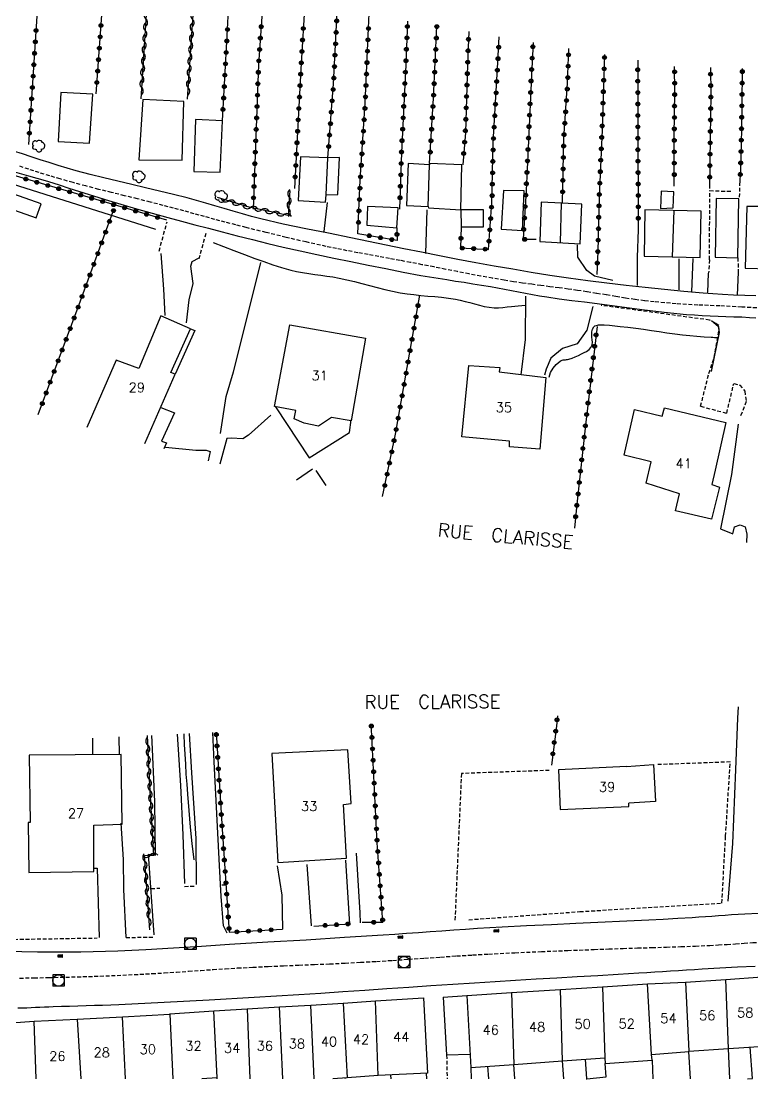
# Model space of a CAD drawing. Header units: millimetres. Extents: x 146998 to 148001, y 143000 to 144001.
# Drawn here: x 147778 to 147873.9, y 143000 to 143138.8 of the extents above; entities that cross this region are included whole.
import ezdxf
from ezdxf.enums import TextEntityAlignment as Align

# ---------------------------------------------------------------- set-up
doc = ezdxf.new("R2010")
doc.units = ezdxf.units.MM
doc.linetypes.add('DASHED', pattern=[0.75, 0.5, -0.25])
doc.layers.get('0').update_dxf_attribs({"linetype": 'CONTINUOUS'})
for name, color, linetype in [('W0001', 6, 'DASHED'), ('W0008', 7, 'CONTINUOUS'), ('W0014', 7, 'CONTINUOUS'), ('W0017', 7, 'CONTINUOUS'), ('W0101', 7, 'CONTINUOUS'), ('W0104', 1, 'CONTINUOUS'), ('W0112', 1, 'DASHED'), ('W0211', 2, 'CONTINUOUS'), ('W0300', 7, 'CONTINUOUS'), ('W0310', 3, 'CONTINUOUS'), ('W0323', 7, 'CONTINUOUS'), ('W0330', 7, 'CONTINUOUS'), ('W0333', 7, 'CONTINUOUS'), ('W0401', 7, 'CONTINUOUS'), ('W0420', 7, 'CONTINUOUS'), ('W0989', 7, 'CONTINUOUS'), ('W0991', 7, 'CONTINUOUS'), ('W1102', 7, 'CONTINUOUS')]:
    doc.layers.add(name, color=color, linetype=linetype)
doc.styles.get("Standard").update_dxf_attribs({"font": 'romans.shx', "width": 0.85})

# ---------------------------------------------------------------- blocks, each defined once
blk = doc.blocks.new('T420')
for p, q in [((0.75, 0.75), (-0.75, 0.75)), ((-0.75, 0.75), (-0.75, -0.75)), ((0.75, 0.75), (0.75, -0.75)), ((0.75, -0.75), (-0.75, -0.75))]:
    blk.add_line(p, q)
blk.add_ellipse((0, 0), major_axis=(-0.53, 0.53), ratio=1, start_param=3.926991, end_param=10.210176)
blk = doc.blocks.new('T300')
for p, q in [((-0.8, 0.51), (-0.86, 0.34)), ((-0.86, 0.34), (-0.86, 0.17)), ((-0.86, 0.17), (-0.74, 0.06)), ((-0.69, 0.63), (-0.8, 0.51)), ((-0.8, -0.06), (-0.74, 0.06)), ((-0.74, 0.06), (-0.69, 0.11)), ((-0.57, 0.69), (-0.69, 0.63)), ((-0.46, 0.69), (-0.57, 0.69)), ((-0.29, 0.63), (-0.46, 0.69)), ((-0.29, 0.63), (-0.17, 0.74)), ((-0.23, 0.57), (-0.29, 0.63)), ((-0.17, 0.74), (-0.06, 0.8)), ((-0.06, 0.8), (0.06, 0.8)), ((0.06, 0.8), (0.23, 0.74)), ((0.23, 0.74), (0.34, 0.63)), ((0.34, 0.63), (0.4, 0.51)), ((0.46, 0.46), (0.34, 0.46)), ((0.4, 0.51), (0.4, 0.46)), ((0.57, 0.4), (0.46, 0.46)), ((0.57, 0.4), (0.69, 0.29)), ((0.69, 0.29), (0.74, 0.17)), ((0.74, 0.06), (0.69, -0.17)), ((0.74, 0.17), (0.74, 0.06)), ((-0.8, -0.17), (-0.8, -0.06)), ((-0.8, -0.23), (-0.8, -0.17)), ((-0.74, -0.34), (-0.8, -0.23)), ((-0.69, -0.4), (-0.74, -0.34)), ((-0.51, -0.46), (-0.69, -0.4)), ((-0.4, -0.46), (-0.51, -0.46)), ((-0.4, -0.46), (-0.34, -0.46)), ((-0.34, -0.46), (-0.34, -0.4)), ((-0.34, -0.51), (-0.34, -0.46)), ((-0.29, -0.63), (-0.34, -0.51)), ((-0.17, -0.74), (-0.29, -0.63)), ((-0.06, -0.8), (-0.17, -0.74)), ((0.06, -0.8), (-0.06, -0.8)), ((0.17, -0.74), (0.06, -0.8)), ((0.23, -0.69), (0.17, -0.74)), ((0.29, -0.46), (0.23, -0.46)), ((0.29, -0.63), (0.23, -0.69)), ((0.46, -0.4), (0.29, -0.46)), ((0.34, -0.51), (0.29, -0.63)), ((0.34, -0.51), (0.34, -0.46)), ((0.57, -0.34), (0.46, -0.4)), ((0.63, -0.29), (0.57, -0.34)), ((0.69, -0.17), (0.63, -0.29))]:
    blk.add_line(p, q)
blk = doc.blocks.new('T401')
for p, q in [((-0.3, 0.3), (0, 0.3)), ((-0.3, -0.25), (-0.3, 0.3)), ((-0.3, 0.15), (0, 0.15)), ((-0.3, 0), (0, 0)), ((0, 0.3), (0, -0.25)), ((-0.3, -0.15), (0, -0.15)), ((-0.3, -0.25), (-0.3, -0.3)), ((-0.3, -0.3), (0, -0.3)), ((0, -0.3), (0, -0.25))]:
    blk.add_line(p, q)
blk = doc.blocks.new('t323o')
at = {"color": 0, "linetype": 'Continuous'}
for radius in [0.25, 0.15]:
    blk.add_circle((0, 0), radius, dxfattribs=at)
blk = doc.blocks.new('t310o')
at = {"color": 0, "linetype": 'Continuous'}
for centre, start, end in [((-0.5, 0.38), 216.8699, 323.1304), ((0.5, -0.37), 36.8699, 143.1303)]:
    blk.add_arc(centre, 0.625, start, end, dxfattribs=at)

msp = doc.modelspace()

# ---------------------------------------------------------------- linework, layer by layer
at = {"layer": 'W0001'}
for points in [[(147875.2, 143101.14), (147872.48, 143101.29), (147869.61, 143101.44), (147866.74, 143101.56), (147863.87, 143101.72), (147861.01, 143101.97), (147859.74, 143102.11), (147858.48, 143102.28), (147857.22, 143102.47), (147855.96, 143102.67), (147854.7, 143102.88), (147853.44, 143103.09), (147852.18, 143103.29), (147850.92, 143103.48), (147849.72, 143103.65), (147848.52, 143103.81), (147847.32, 143103.96), (147846.13, 143104.12), (147844.93, 143104.28), (147843.73, 143104.44), (147842.54, 143104.62), (147841.34, 143104.81), (147839.8, 143105.07), (147838.26, 143105.35), (147836.72, 143105.64), (147835.19, 143105.94), (147833.65, 143106.24), (147832.12, 143106.55), (147830.58, 143106.85), (147829.05, 143107.15), (147827.66, 143107.41), (147826.28, 143107.66), (147824.89, 143107.91), (147823.5, 143108.17), (147822.12, 143108.42), (147820.73, 143108.69), (147819.35, 143108.96), (147817.97, 143109.25), (147815.34, 143109.83), (147812.71, 143110.44), (147810.09, 143111.08), (147807.47, 143111.73), (147806.11, 143112.08), (147804.75, 143112.43), (147803.39, 143112.8), (147802.03, 143113.17), (147800.68, 143113.54), (147799.32, 143113.91), (147797.96, 143114.27), (147796.6, 143114.63), (147794.92, 143115.07), (147793.22, 143115.49), (147791.53, 143115.91), (147789.84, 143116.32), (147788.14, 143116.74), (147786.45, 143117.18), (147784.77, 143117.63), (147783.09, 143118.1), (147781.71, 143118.51), (147780.33, 143118.94), (147778.96, 143119.38), (147777.59, 143119.84)], [(147777.77, 143013.22), (147779.67, 143013.26), (147781.57, 143013.3), (147784.57, 143013.37), (147787.56, 143013.46), (147790.55, 143013.58), (147793.54, 143013.72), (147795.14, 143013.81), (147796.74, 143013.91), (147798.34, 143014.01), (147799.94, 143014.12), (147801.54, 143014.24), (147803.14, 143014.35), (147804.74, 143014.45), (147806.35, 143014.55), (147808.36, 143014.65), (147810.38, 143014.75), (147812.4, 143014.84), (147814.41, 143014.92), (147816.43, 143015.01), (147818.45, 143015.09), (147820.46, 143015.19), (147822.48, 143015.3), (147824.58, 143015.42), (147826.68, 143015.55), (147828.78, 143015.7), (147830.88, 143015.84), (147832.98, 143015.99), (147835.08, 143016.13), (147837.18, 143016.26), (147839.28, 143016.38), (147842.74, 143016.56), (147846.21, 143016.71), (147849.67, 143016.85), (147853.13, 143016.98), (147855.03, 143017.05), (147856.92, 143017.12), (147858.82, 143017.18), (147860.72, 143017.23), (147862.61, 143017.29), (147864.51, 143017.36), (147866.4, 143017.43), (147868.3, 143017.52), (147869.42, 143017.58), (147870.55, 143017.65), (147871.67, 143017.72), (147872.79, 143017.8), (147873.92, 143017.88), (147875.04, 143017.95)]]:
    msp.add_lwpolyline(points, dxfattribs=at)
at = {"layer": 'W0008'}
for points in [[(147874.34, 143102.77), (147872.88, 143102.81), (147871.41, 143102.87), (147869.95, 143102.95), (147867.41, 143103.13), (147864.88, 143103.35), (147862.35, 143103.6), (147859.82, 143103.86), (147857.31, 143104.14), (147854.79, 143104.44), (147852.28, 143104.75), (147849.77, 143105.09), (147847.32, 143105.45), (147844.88, 143105.84), (147842.44, 143106.25), (147840, 143106.67), (147837.62, 143107.1), (147835.24, 143107.55), (147832.86, 143108.01), (147830.48, 143108.48), (147828.17, 143108.94), (147825.85, 143109.41), (147823.54, 143109.89), (147821.23, 143110.37), (147818.27, 143110.97), (147815.31, 143111.57), (147812.35, 143112.19), (147809.41, 143112.88), (147808.2, 143113.19), (147806.99, 143113.52), (147805.78, 143113.87), (147804.58, 143114.23), (147803.38, 143114.59), (147802.18, 143114.94), (147800.97, 143115.28), (147799.76, 143115.61), (147797.95, 143116.08), (147796.12, 143116.52), (147794.3, 143116.96), (147792.47, 143117.38), (147790.65, 143117.81), (147788.82, 143118.25), (147787.01, 143118.71), (147785.2, 143119.19), (147784.01, 143119.53), (147782.83, 143119.89), (147781.65, 143120.25), (147780.47, 143120.63), (147779.3, 143121), (147778.13, 143121.38), (147776.95, 143121.76)], [(147776.78, 143119.11), (147778.95, 143118.5), (147781.12, 143117.88), (147782.11, 143117.58), (147783.1, 143117.27), (147784.08, 143116.96), (147785.07, 143116.64), (147786.05, 143116.32), (147787.04, 143116.01), (147788.02, 143115.7), (147789.01, 143115.4), (147791.06, 143114.79), (147793.1, 143114.2), (147795.15, 143113.62), (147797.21, 143113.05), (147798.98, 143112.57), (147800.76, 143112.1), (147802.54, 143111.63), (147804.32, 143111.17), (147806.32, 143110.66), (147808.32, 143110.14), (147810.33, 143109.63), (147812.34, 143109.15), (147814.55, 143108.65), (147816.76, 143108.18), (147818.98, 143107.72), (147821.19, 143107.27), (147823.49, 143106.8), (147825.78, 143106.33), (147828.08, 143105.88), (147830.38, 143105.45), (147831.52, 143105.25), (147832.66, 143105.07), (147833.8, 143104.89), (147834.94, 143104.71), (147836.09, 143104.54), (147837.23, 143104.36), (147838.37, 143104.18), (147839.51, 143103.98), (147840.44, 143103.82), (147841.36, 143103.65), (147842.28, 143103.47), (147843.2, 143103.29), (147844.12, 143103.11), (147845.05, 143102.93), (147845.97, 143102.77), (147846.9, 143102.62), (147848.55, 143102.37), (147850.21, 143102.16), (147851.87, 143101.96), (147853.54, 143101.75), (147856.46, 143101.37), (147859.38, 143100.98), (147862.3, 143100.62), (147865.23, 143100.33), (147866.27, 143100.25), (147867.3, 143100.19), (147868.33, 143100.14), (147869.37, 143100.1), (147870.41, 143100.07), (147871.44, 143100.03), (147872.48, 143099.99), (147873.51, 143099.93), (147874.35, 143099.89)]]:
    msp.add_lwpolyline(points, dxfattribs=at)
at = {"layer": 'W0014'}
for points in [[(147874.69, 143021.68), (147872.88, 143021.61), (147872.02, 143021.56), (147871.16, 143021.51), (147870.3, 143021.45), (147869.44, 143021.38), (147868.58, 143021.32), (147867.72, 143021.25), (147866.86, 143021.2), (147866, 143021.14), (147864.09, 143021.03), (147862.19, 143020.93), (147860.28, 143020.83), (147858.37, 143020.74), (147856.46, 143020.65), (147854.55, 143020.56), (147852.65, 143020.47), (147850.74, 143020.37), (147847.51, 143020.21), (147844.27, 143020.06), (147841.04, 143019.9), (147837.81, 143019.71), (147836.26, 143019.61), (147834.71, 143019.51), (147833.16, 143019.4), (147831.62, 143019.29), (147830.07, 143019.17), (147828.52, 143019.06), (147826.98, 143018.95), (147825.43, 143018.85), (147820.39, 143018.53), (147815.36, 143018.22), (147810.33, 143017.92), (147805.29, 143017.62), (147801.63, 143017.39), (147797.97, 143017.15), (147794.31, 143016.93), (147790.65, 143016.76), (147789.03, 143016.7), (147787.41, 143016.66), (147785.79, 143016.63), (147784.17, 143016.61), (147782.13, 143016.61), (147780.1, 143016.62), (147778.06, 143016.66), (147776.02, 143016.72)], [(147777.55, 143009.34), (147778.13, 143009.33), (147778.7, 143009.34), (147779.28, 143009.36), (147779.86, 143009.39), (147780.44, 143009.41), (147781.02, 143009.44), (147781.59, 143009.47), (147782.17, 143009.49), (147783.25, 143009.52), (147784.33, 143009.55), (147785.41, 143009.58), (147786.49, 143009.61), (147787.57, 143009.65), (147788.65, 143009.68), (147789.73, 143009.72), (147790.8, 143009.76), (147796.71, 143010.05), (147802.61, 143010.37), (147808.51, 143010.72), (147814.41, 143011.08), (147817.29, 143011.26), (147820.17, 143011.45), (147823.05, 143011.65), (147825.93, 143011.85), (147828.81, 143012.05), (147831.69, 143012.25), (147834.57, 143012.44), (147837.45, 143012.62), (147840.14, 143012.79), (147842.83, 143012.95), (147845.52, 143013.11), (147848.22, 143013.27), (147850.91, 143013.42), (147853.6, 143013.58), (147856.29, 143013.74), (147858.98, 143013.9), (147860.03, 143013.96), (147861.07, 143014.03), (147862.11, 143014.1), (147863.15, 143014.17), (147864.19, 143014.24), (147865.23, 143014.3), (147866.27, 143014.37), (147867.31, 143014.43), (147869.62, 143014.56), (147871.93, 143014.69), (147874.24, 143014.79)]]:
    msp.add_lwpolyline(points, dxfattribs=at)
at = {"layer": 'W0017'}
for points in [[(147818.1, 143115.02), (147817.65, 143111.22)], [(147831.19, 143114.07), (147831.01, 143108.33)], [(147858.9, 143111.44), (147858.76, 143107.85), (147858.78, 143104.13)], [(147855.57, 143104.76), (147853.17, 143105.33), (147852.15, 143106.08), (147850.99, 143107.82), (147850.96, 143109.47)], [(147796.3, 143108.32), (147796.64, 143103.62), (147796.82, 143100.2)], [(147799.65, 143099.21), (147800, 143102.24), (147800.53, 143104.4), (147800.36, 143105.63), (147800.21, 143106.67), (147800.42, 143107.27), (147801.32, 143107.75)], [(147864.24, 143107.62), (147864.22, 143103.54)], [(147866.06, 143107.66), (147865.88, 143103.28)], [(147868.07, 143105.76), (147867.99, 143103.19)], [(147872.02, 143105.86), (147871.89, 143102.84)], [(147843.55, 143092.38), (147844.12, 143097.03), (147844.16, 143102.72)], [(147852.95, 143101.35), (147852.15, 143098.28), (147850.89, 143096.46), (147848.97, 143095.85), (147847.45, 143094.59), (147846.82, 143093.12), (147846.63, 143092.34)], [(147868.5, 143099.54), (147869.37, 143098.79), (147869.5, 143097.95), (147868.46, 143092.83)], [(147810.71, 143087.09), (147807.78, 143084.48), (147807.05, 143084), (147805.51, 143084.07), (147804.93, 143084.06)], [(147872.03, 143085.94), (147871.14, 143079.32), (147869.71, 143072.18)], [(147804.93, 143084.06), (147804.04, 143080.69)], [(147796.89, 143082.89), (147800.89, 143082.52), (147802.25, 143082.51), (147802.77, 143082.32)], [(147802.75, 143082.34), (147802.48, 143081.12)], [(147814.09, 143078.61), (147816.17, 143080.04)], [(147869.71, 143072.18), (147871.3, 143071.55)], [(147871.3, 143071.55), (147871.52, 143072.44), (147872.26, 143072.69), (147872.95, 143072.45), (147873.13, 143071.48), (147873.09, 143070.41)], [(147872.02, 143048.82), (147871.94, 143047.32), (147871.68, 143040.59), (147871.28, 143030.88), (147870.67, 143023.3)], [(147795.4, 143018.88), (147794.66, 143029.49), (147795.61, 143029.36), (147795.52, 143036.37), (147795.16, 143044.24), (147795.12, 143045.08)], [(147798.45, 143045.24), (147798.87, 143038.5), (147799.17, 143032.03), (147799.38, 143025.62)], [(147800.02, 143045.32), (147800.31, 143040.18), (147800.86, 143031.56), (147800.92, 143025.52)], [(147805, 143019.11), (147804.51, 143020.06), (147804.21, 143023.92), (147803.98, 143028.02), (147803.3, 143041.6), (147803.11, 143045.47)], [(147791.73, 143018.55), (147791.44, 143024.87), (147791.4, 143028.79), (147791.08, 143033.57)], [(147821.07, 143020.35), (147820.98, 143021.67), (147820.57, 143028.71)], [(147821.93, 143029.63), (147822.4, 143021.77), (147822.45, 143020.48)], [(147787.43, 143027.65), (147787.94, 143027.67), (147788.21, 143018.57)], [(147811.55, 143027.97), (147812.14, 143024.09), (147812.26, 143019.64)], [(147816.05, 143020.06), (147815.47, 143028.12)]]:
    msp.add_lwpolyline(points, dxfattribs=at)
at = {"layer": 'W0101'}
for points in [[(147794.2, 143083.38), (147798.18, 143092.49), (147797.61, 143092.7), (147800.18, 143098.45), (147796.3, 143100.14), (147793.39, 143093.21), (147790.43, 143094.34)], [(147790.43, 143094.34), (147786.57, 143085.47)], [(147857.36, 143041.01), (147848.45, 143040.56), (147848.68, 143035.37)], [(147857.36, 143041.01), (147860.91, 143041.24), (147861.19, 143036.42), (147857.66, 143036.2)], [(147848.68, 143035.37), (147857.69, 143035.75), (147857.66, 143036.2)], [(147870.39, 143013.06), (147875.18, 143013.39)], [(147848.73, 143011.72), (147854.22, 143012.07)], [(147854.22, 143012.07), (147860.14, 143012.47)], [(147860.14, 143012.47), (147865.12, 143012.68)], [(147865.12, 143012.68), (147870.39, 143013.06)], [(147824.45, 143010.25), (147830.73, 143010.63)], [(147830.73, 143010.63), (147831.27, 143000.75), (147824.81, 143000.42)], [(147836.44, 143010.94), (147842.3, 143011.34)], [(147836.44, 143010.94), (147836.96, 143001.51), (147842.59, 143001.89)], [(147842.3, 143011.34), (147848.73, 143011.72)], [(147803.25, 143008.93), (147807.62, 143009.19)], [(147807.62, 143009.19), (147811.87, 143009.44)], [(147811.87, 143009.44), (147815.97, 143009.69)], [(147815.97, 143009.69), (147820.22, 143009.95)], [(147820.22, 143009.95), (147824.45, 143010.25)], [(147779.66, 143007.59), (147785.31, 143007.84)], [(147785.31, 143007.84), (147791.26, 143008.15)], [(147791.26, 143008.15), (147797.46, 143008.47), (147797.46, 143008.52)], [(147797.46, 143008.52), (147803.25, 143008.93)], [(147773.6, 143007.14), (147779.66, 143007.59)], [(147860.64, 143003.19), (147865.56, 143003.59)], [(147865.56, 143003.59), (147865.55, 143003.64), (147870.76, 143003.98)], [(147870.76, 143003.98), (147875.43, 143004.27)], [(147842.59, 143001.89), (147848.98, 143002.35)], [(147848.98, 143002.35), (147854.53, 143002.75)], [(147854.53, 143002.75), (147854.57, 143002.01), (147860.73, 143002.45), (147860.64, 143003.19)], [(147803.67, 143000.15), (147801.65, 143000)], [(147803.68, 143000), (147803.67, 143000.15)], [(147820.72, 143000.13), (147818.85, 143000)], [(147824.81, 143000.42), (147820.72, 143000.13)]]:
    msp.add_lwpolyline(points, dxfattribs=at)
for points in [[(147813.2, 143098.95), (147823.13, 143097.19), (147821.25, 143086.36), (147818.67, 143086.8), (147816.97, 143085.68), (147815.08, 143086.07), (147813.77, 143086.62), (147813.98, 143087.73), (147811.2, 143088.22)], [(147836.69, 143093.6), (147840.74, 143093.35), (147840.67, 143092.79), (147846.77, 143092.05), (147845.98, 143082.63), (147842.01, 143082.96), (147842.02, 143083.67), (147835.76, 143084.28)], [(147858.43, 143087.83), (147862.06, 143086.98), (147862.36, 143088.07), (147870.41, 143086.13), (147869, 143079.89), (147868.55, 143078), (147869.56, 143077.67), (147868.52, 143073.47), (147863.8, 143074.54), (147864.34, 143076.79), (147859.95, 143078.19), (147860.6, 143080.98), (147857.06, 143081.84)], [(147779.04, 143042.47), (147779.16, 143033.65), (147778.87, 143033.63), (147778.99, 143027.1), (147787.51, 143027.2), (147787.52, 143033.31), (147791.21, 143033.42), (147791.07, 143042.57)], [(147810.86, 143042.69), (147811.64, 143028.41), (147820.65, 143028.97), (147820.25, 143035.99), (147821.27, 143036.12), (147820.83, 143043.16)]]:
    msp.add_lwpolyline(points, close=True, dxfattribs=at)
at = {"layer": 'W0104'}
for points in [[(147783.18, 143129.45), (147782.81, 143123.03), (147786.95, 143122.82), (147787.35, 143129.24)], [(147793.94, 143128.52), (147793.42, 143120.61), (147799.07, 143120.55), (147799.3, 143128.26)], [(147800.82, 143125.89), (147800.62, 143119.09), (147804.06, 143118.98), (147804.36, 143125.73)], [(147814.62, 143120.99), (147814.31, 143115.26), (147817.87, 143115.07), (147817.96, 143116.02), (147819.49, 143116.07), (147819.71, 143120.9), (147818.19, 143120.88)], [(147828.71, 143120.13), (147828.5, 143114.61), (147831.36, 143114.5), (147831.38, 143114.3), (147835.62, 143114.04), (147835.77, 143119.94), (147831.55, 143120.13), (147831.51, 143119.97)], [(147776.35, 143114.26), (147779.94, 143112.98), (147780.6, 143114.82), (147777, 143116.09)], [(147841.23, 143116.58), (147840.94, 143111.5), (147843.74, 143111.34), (147843.93, 143116.55)], [(147861.84, 143114.21), (147863.5, 143114.31), (147863.58, 143116.41), (147861.9, 143116.49)], [(147873.14, 143114.51), (147872.95, 143106.38), (147879.32, 143106.22), (147879.47, 143114.5), (147879.35, 143114.52), (147879.23, 143117.2), (147876.63, 143117.04), (147876.7, 143114.48)], [(147823.33, 143112.06), (147827.24, 143111.67), (147827.43, 143114.32), (147823.38, 143114.51)], [(147846.18, 143115.05), (147846, 143109.91), (147851.3, 143109.61), (147851.52, 143114.8)], [(147869.12, 143115.53), (147869.01, 143107.83), (147871.98, 143107.75), (147872.09, 143115.5)], [(147835.62, 143114.04), (147835.7, 143111.82), (147838.62, 143111.82), (147838.62, 143114.03)], [(147859.7, 143107.96), (147867.04, 143107.81), (147867.17, 143113.86), (147859.78, 143114.04)]]:
    msp.add_lwpolyline(points, close=True, dxfattribs=at)
for points in [[(147817.96, 143116.02), (147818.19, 143120.88)], [(147831.36, 143114.5), (147831.51, 143119.97)], [(147848.81, 143114.93), (147848.65, 143109.76)], [(147863.58, 143113.95), (147863.34, 143107.89)], [(147800.18, 143098.45), (147800.77, 143098.2), (147798.18, 143092.49)], [(147796.28, 143088.13), (147798.09, 143087.41), (147796.38, 143083.68), (147797.02, 143083.46), (147796.69, 143082.7)], [(147787.31, 143044.7), (147787.33, 143042.54)], [(147790.89, 143042.57), (147790.83, 143044.87)], [(147833.31, 143010.7), (147836.44, 143010.94)], [(147833.31, 143010.7), (147833.77, 143003.13), (147836.87, 143003.24)], [(147865.77, 143000), (147865.56, 143003.59)], [(147870.91, 143000), (147870.76, 143003.98)], [(147873.22, 143000), (147873.88, 143000.05), (147873.57, 143004.16)], [(147849.14, 143000), (147848.98, 143002.35)], [(147852.18, 143000.01), (147852, 143002.57)], [(147860.73, 143002.45), (147860.83, 143000)], [(147831.19, 143000), (147831.14, 143000.74)], [(147836.96, 143001.51), (147836.98, 143000)], [(147839.31, 143000), (147839.18, 143001.66)], [(147842.73, 143000), (147842.59, 143001.89)], [(147852.09, 143000), (147852.18, 143000.01), (147854.71, 143000.28), (147854.57, 143002.01)], [(147820.49, 143000), (147820.48, 143000.11)], [(147826.5, 143000), (147826.47, 143000.5)]]:
    msp.add_lwpolyline(points, dxfattribs=at)
at = {"layer": 'W0112'}
for points in [[(147868.26, 143107.51), (147868.29, 143116.57), (147871.15, 143116.48)], [(147872.21, 143116.96), (147872.15, 143115.64)], [(147796.05, 143108.63), (147797.12, 143112.48)], [(147802.18, 143110.94), (147801.28, 143107.6)], [(147871.98, 143107.75), (147872.02, 143105.86)], [(147868.26, 143107.51), (147868.14, 143105.79)], [(147868.27, 143099.58), (147854.06, 143101.51)], [(147867.09, 143088.27), (147868.17, 143092.59), (147868.87, 143094.69), (147869.52, 143098.26), (147869.48, 143098.86), (147869.06, 143099.16), (147868.27, 143099.58)], [(147867.09, 143088.27), (147870.52, 143087.36), (147871.44, 143091.28), (147872.23, 143091.05), (147872.89, 143090.27), (147873.06, 143088.9), (147872.27, 143086.86)], [(147869.87, 143023.07), (147870.37, 143031.85), (147870.97, 143041.59), (147861.27, 143041.23)], [(147847.23, 143040.48), (147835.71, 143040.07), (147834.87, 143020.84)], [(147795.02, 143024.97), (147796.14, 143025.03)], [(147799.4, 143025.24), (147800.89, 143025.32)], [(147804.27, 143025.45), (147804.98, 143025.48)], [(147836.69, 143020.88), (147851.24, 143021.95), (147869.87, 143023.07)], [(147774.05, 143018.26), (147787.92, 143018.49)], [(147791.73, 143018.55), (147795.32, 143018.61)], [(147833.77, 143003.13), (147833.84, 143000)]]:
    msp.add_lwpolyline(points, dxfattribs=at)
at = {"layer": 'W0211'}
for points in [[(147803.15, 143109.78), (147804.51, 143109.23), (147805.88, 143108.7), (147807.26, 143108.18), (147808.64, 143107.68), (147809.79, 143107.26), (147810.96, 143106.85), (147812.13, 143106.47), (147813.32, 143106.14), (147814.1, 143105.97), (147814.89, 143105.82), (147815.69, 143105.69), (147816.48, 143105.58), (147817.28, 143105.47), (147818.07, 143105.36), (147818.87, 143105.24), (147819.66, 143105.09), (147820.67, 143104.87), (147821.67, 143104.63), (147822.67, 143104.37), (147823.67, 143104.11), (147824.66, 143103.85), (147825.67, 143103.6), (147826.67, 143103.38), (147827.69, 143103.18), (147828.59, 143103.04), (147829.49, 143102.92), (147830.4, 143102.83), (147831.31, 143102.74), (147832.21, 143102.66), (147833.12, 143102.57), (147834.03, 143102.46), (147834.93, 143102.32), (147835.57, 143102.2), (147836.2, 143102.04), (147836.83, 143101.87), (147837.45, 143101.7), (147838.08, 143101.53), (147838.72, 143101.38), (147839.37, 143101.27), (147840.02, 143101.2), (147840.59, 143101.2), (147841.16, 143101.25), (147841.72, 143101.32), (147842.28, 143101.38), (147842.73, 143101.42), (147843.18, 143101.46), (147843.63, 143101.5), (147844.08, 143101.53)], [(147847.22, 143092.07), (147847.42, 143092.69), (147847.73, 143093.27), (147848.15, 143093.77), (147848.65, 143094.19), (147848.78, 143094.27), (147848.93, 143094.32), (147849.07, 143094.35), (147849.22, 143094.37), (147849.36, 143094.38), (147849.51, 143094.4), (147849.65, 143094.42), (147849.79, 143094.45), (147850.22, 143094.6), (147850.65, 143094.76), (147851.07, 143094.95), (147851.48, 143095.15), (147851.8, 143095.31), (147852.14, 143095.48), (147852.46, 143095.7), (147852.71, 143095.99), (147852.85, 143096.32), (147852.89, 143096.67), (147852.87, 143097.01), (147852.84, 143097.34), (147852.82, 143097.68), (147852.82, 143098.03), (147852.9, 143098.39), (147853.08, 143098.71), (147853.21, 143098.83), (147853.38, 143098.89), (147853.55, 143098.92), (147853.71, 143098.94), (147854.42, 143098.98), (147855.13, 143098.93), (147855.83, 143098.84), (147856.53, 143098.76), (147857.56, 143098.65), (147858.58, 143098.52), (147859.61, 143098.37), (147860.63, 143098.22), (147861.65, 143098.07), (147862.67, 143097.92), (147863.7, 143097.78), (147864.72, 143097.66), (147865.66, 143097.56), (147866.61, 143097.47), (147867.55, 143097.39), (147868.49, 143097.33), (147868.7, 143097.32), (147868.91, 143097.31), (147869.11, 143097.3), (147869.32, 143097.3)], [(147817.96, 143077.86), (147816.67, 143079.84)]]:
    msp.add_lwpolyline(points, dxfattribs=at)
at = {"layer": 'W0300'}
for points in [[(147771.61, 143119.07), (147795.61, 143111.53)], [(147799.3, 143045.28), (147799.3, 143045.21), (147799.37, 143043.9), (147799.44, 143042.59), (147799.51, 143041.28), (147799.59, 143039.98), (147799.68, 143038.67), (147799.77, 143037.36), (147799.95, 143035.21), (147800.15, 143033.05), (147800.36, 143030.9), (147800.6, 143028.75)]]:
    msp.add_lwpolyline(points, dxfattribs=at)
at = {"layer": 'W0310'}
for points in [[(147795.07, 143150.81), (147793.66, 143128.61)], [(147801.04, 143148.17), (147799.76, 143128.59)], [(147813.21, 143116.6), (147813, 143113.29), (147807.86, 143114.39), (147803.73, 143115.65)], [(147794.85, 143019.56), (147794.15, 143029.3), (147795.37, 143029.34), (147794.79, 143039.36), (147794.52, 143045.05)]]:
    msp.add_lwpolyline(points, dxfattribs=at)
at = {"layer": 'W0323'}
for points in [[(147804.36, 143125.73), (147804.98, 143136.91), (147805.65, 143149.56), (147805.7, 143153.82)], [(147787.79, 143129.27), (147788.72, 143142.1), (147789.04, 143149.39), (147789.39, 143152.4)], [(147781.08, 143149.33), (147780.04, 143139.46), (147778.95, 143122.62)], [(147810.27, 143150.08), (147809.12, 143133.14), (147808.39, 143114.12)], [(147815.2, 143141.93), (147814.66, 143132.52), (147813.83, 143116.87)], [(147818.19, 143120.88), (147818.94, 143130.59), (147819.46, 143140.86), (147819.47, 143140.86)], [(147822.15, 143110.9), (147822.45, 143117.95), (147823.1, 143128.07), (147823.53, 143137.89), (147823.6, 143139.83)], [(147828.66, 143138.81), (147828.41, 143133.06), (147827.86, 143121.58), (147827.61, 143114.14)], [(147831.55, 143120.13), (147832.05, 143128.71), (147832.51, 143138.16)], [(147835.7, 143111.82), (147835.61, 143109.05), (147839.26, 143108.86), (147839.72, 143114.98), (147839.9, 143122.9), (147840.45, 143132.6), (147840.68, 143136.77)], [(147836.68, 143137.45), (147836.53, 143133.19), (147836.23, 143124.21), (147835.89, 143119.95)], [(147845.12, 143136.01), (147844.93, 143132.61), (147844.45, 143122.18), (147844.2, 143116.61), (147843.81, 143110.18), (147845.51, 143110.19)], [(147848.96, 143114.92), (147849.14, 143123.4), (147849.65, 143130.67), (147849.8, 143135.22)], [(147854.49, 143134.42), (147854.2, 143125.51), (147853.79, 143115.74), (147853.61, 143108.59), (147853.47, 143105.57)], [(147858.84, 143133.68), (147858.85, 143129.18), (147858.86, 143121.6), (147858.91, 143116.3), (147858.9, 143111.44)], [(147863.64, 143117.17), (147863.63, 143123.72), (147863.7, 143129.57), (147863.68, 143132.88)], [(147868.38, 143132.73), (147868.43, 143129.24), (147868.36, 143123.62), (147868.25, 143116.85)], [(147872.56, 143132.59), (147872.56, 143131.99), (147872.45, 143124.62), (147872.33, 143119.4), (147872.2, 143117.2)], [(147797.09, 143112.69), (147771.34, 143120.21), (147755.95, 143124.21), (147753.9, 143123.95), (147750.23, 143122.35), (147740.55, 143106.76), (147733.08, 143094.67), (147723.82, 143079.72), (147740.26, 143070.8), (147743.94, 143068.85), (147752.46, 143084.62), (147761.5, 143102), (147767.08, 143112.31), (147771.23, 143119.98)], [(147780.21, 143087.21), (147785.57, 143101.62), (147790.18, 143114.24)], [(147827.24, 143111.67), (147827.27, 143110.02), (147822.15, 143110.9)], [(147825.37, 143076.41), (147827.05, 143084.61), (147830.26, 143102.86)], [(147853.5, 143098.75), (147852.02, 143086.17), (147850.87, 143075.41), (147850.53, 143072.29)], [(147822.71, 143020.55), (147825.4, 143020.55), (147824.66, 143030.97), (147823.93, 143045.86), (147823.89, 143046.48)], [(147848.3, 143047.66), (147848.17, 143046.3), (147847.51, 143041.16)], [(147803.54, 143045.49), (147804.34, 143032.75), (147805.27, 143019.24), (147812.26, 143019.64)], [(147816.34, 143020.04), (147821.07, 143020.35)]]:
    msp.add_lwpolyline(points, dxfattribs=at)
at = {"layer": 'W0330'}
msp.add_lwpolyline([(147804.12, 143084.68), (147804.88, 143089.54), (147805.83, 143092.78), (147807.07, 143097.84), (147809.4, 143107.12)], dxfattribs=at)
at = {"layer": 'W0333'}
msp.add_lwpolyline([(147811.32, 143088.2), (147815.74, 143081.49), (147821.03, 143084.81), (147821.27, 143086.47)], dxfattribs=at)
at = {"layer": 'W1102'}
for points in [[(147854.22, 143012.07), (147854.53, 143002.75)], [(147860.64, 143003.19), (147860.14, 143012.47)], [(147865.12, 143012.68), (147865.55, 143003.64)], [(147870.76, 143003.98), (147870.39, 143013.06)], [(147842.3, 143011.34), (147842.59, 143001.89)], [(147848.98, 143002.35), (147848.73, 143011.72)], [(147807.62, 143009.19), (147807.97, 143000)], [(147812.28, 143000), (147811.87, 143009.44)], [(147816.42, 143000), (147815.97, 143009.69)], [(147820.22, 143009.95), (147820.72, 143000.13)], [(147824.81, 143000.42), (147824.45, 143010.25)], [(147785.31, 143007.84), (147785.81, 143000)], [(147791.67, 143000), (147791.26, 143008.15)], [(147797.46, 143008.47), (147797.87, 143000)], [(147803.67, 143000.15), (147803.25, 143008.93)], [(147779.92, 143000), (147779.66, 143007.59)]]:
    msp.add_lwpolyline(points, dxfattribs=at)

# ---------------------------------------------------------------- block references
at = {"layer": 'W0300'}
for p in [(147780.31, 143122.41), (147793.44, 143118.39), (147804.25, 143115.8)]:
    msp.add_blockref('T300', p, dxfattribs=at)
at = {"layer": 'W0310'}
for p, rotation in [((147794.33, 143139.09), 266.3626010585782), ((147800.44, 143139.07), 266.2686663420945), ((147794.23, 143137.59), 266.3626010585782), ((147800.34, 143137.57), 266.2686663420945), ((147794.14, 143136.1), 266.3626010585782), ((147800.25, 143136.08), 266.2686663420945), ((147794.04, 143134.6), 266.3626010585782), ((147800.15, 143134.58), 266.2686663420945), ((147793.95, 143133.1), 266.3626010585782), ((147800.05, 143133.08), 266.2686663420945), ((147793.85, 143131.61), 266.3626010585782), ((147799.95, 143131.59), 266.2686663420945), ((147793.76, 143130.11), 266.3626010585782), ((147799.86, 143130.09), 266.2686663420945), ((147813.15, 143115.71), 266.3580322842051), ((147805.17, 143115.21), 163.1200206115803), ((147806.6, 143114.77), 163.1200206115803), ((147808.04, 143114.35), 167.8481716429168), ((147809.51, 143114.04), 167.8481716429168), ((147813.06, 143114.21), 266.3580322842051), ((147810.97, 143113.72), 167.8481716429168), ((147812.44, 143113.41), 167.8481716429168), ((147794.58, 143043.83), 92.71817134557426), ((147794.65, 143042.34), 92.71817134557426), ((147794.72, 143040.84), 92.71817134557426), ((147794.79, 143039.34), 93.29769838160237), ((147794.88, 143037.84), 93.29769838160237), ((147794.97, 143036.34), 93.29769838160237), ((147795.05, 143034.85), 93.29769838160237), ((147795.14, 143033.35), 93.29769838160237), ((147795.23, 143031.85), 93.29769838160237), ((147795.31, 143030.35), 93.29769838160237), ((147794.88, 143029.33), 2.01365827186633), ((147794.2, 143028.54), 94.12282508401357), ((147794.31, 143027.04), 94.12282508401357), ((147794.42, 143025.55), 94.12282508401357), ((147794.53, 143024.05), 94.12282508401357), ((147794.63, 143022.55), 94.12282508401357), ((147794.74, 143021.06), 94.12282508401357)]:
    msp.add_blockref('t310o', p, dxfattribs=dict(at, rotation=rotation))
at = {"layer": 'W0323'}
for p, rotation in [((147788.44, 143138.25), 85.8556339724328), ((147809.46, 143138.09), 266.1358585291662), ((147814.97, 143137.84), 266.7380576833028), ((147819.36, 143138.84), 87.08916217384873), ((147823.53, 143137.86), 87.50994062733056), ((147828.63, 143138.12), 267.5261175489376), ((147832.5, 143138.1), 87.21182408223649), ((147779.92, 143137.59), 266.3044619157985), ((147788.34, 143136.75), 85.8556339724328), ((147805.03, 143137.71), 86.98959070346648), ((147809.35, 143136.6), 266.1358585291662), ((147819.29, 143137.34), 87.08916217384873), ((147828.57, 143136.62), 267.5261175489376), ((147832.43, 143136.6), 87.21182408223649), ((147779.83, 143136.09), 266.3044619157985), ((147788.23, 143135.26), 85.8556339724328), ((147804.94, 143136.21), 86.80640824715354), ((147809.25, 143135.1), 266.1358585291662), ((147814.88, 143136.34), 266.7380576833028), ((147819.21, 143135.84), 87.08916217384873), ((147823.46, 143136.36), 87.50994062733056), ((147828.5, 143135.12), 267.5261175489376), ((147832.36, 143135.11), 87.21182408223649), ((147836.64, 143136.43), 268.0342498447005), ((147840.61, 143135.39), 86.72684591660104), ((147845.09, 143135.46), 266.8163075471396), ((147779.73, 143134.59), 266.3044619157985), ((147788.12, 143133.76), 85.8556339724328), ((147804.86, 143134.71), 86.80640824715354), ((147814.8, 143134.84), 266.7380576833028), ((147819.13, 143134.34), 87.08916217384873), ((147823.4, 143134.87), 87.50994062733056), ((147836.59, 143134.93), 268.0342498447005), ((147840.52, 143133.89), 86.72684591660104), ((147845, 143133.96), 266.8163075471396), ((147849.77, 143134.4), 88.12229249757198), ((147854.48, 143134.05), 268.1516586593972), ((147779.63, 143133.1), 266.3044619157985), ((147788.01, 143132.27), 85.8556339724328), ((147804.78, 143133.22), 86.80640824715354), ((147809.15, 143133.6), 266.1358585291662), ((147814.71, 143133.35), 266.7380576833028), ((147819.06, 143132.85), 87.08916217384873), ((147823.33, 143133.37), 87.50994062733056), ((147828.44, 143133.62), 267.5261175489376), ((147832.29, 143133.61), 87.21182408223649), ((147836.54, 143133.43), 268.0342498447005), ((147840.43, 143132.39), 86.78809084610582), ((147844.92, 143132.46), 267.3964404905189), ((147849.72, 143132.9), 88.12229249757198), ((147854.43, 143132.55), 268.1516586593972), ((147858.84, 143132.44), 270.1693347221981), ((147779.54, 143131.6), 266.3044619157985), ((147804.69, 143131.72), 86.80640824715354), ((147809.08, 143132.1), 267.8028372998385), ((147814.63, 143131.85), 266.9305150374199), ((147818.98, 143131.35), 87.08916217384873), ((147823.27, 143131.87), 87.50994062733056), ((147828.37, 143132.12), 267.2366921669347), ((147832.21, 143132.11), 87.21182408223649), ((147836.49, 143131.93), 268.0685537384408), ((147840.35, 143130.9), 86.78809084610582), ((147844.85, 143130.96), 267.3964404905189), ((147849.67, 143131.4), 88.12229249757198), ((147854.38, 143131.05), 268.1516586593972), ((147858.84, 143130.94), 270.1693347221981), ((147863.68, 143132.17), 90.25633974605746), ((147868.39, 143131.85), 270.8022772594845), ((147872.56, 143132.19), 269.7872792491495), ((147779.44, 143130.1), 266.3044619157985), ((147787.9, 143130.77), 85.8556339724328), ((147804.61, 143130.22), 86.80640824715354), ((147809.02, 143130.6), 267.8028372998385), ((147814.55, 143130.35), 266.9305150374199), ((147818.89, 143129.85), 85.57589018520878), ((147823.2, 143130.37), 87.50994062733056), ((147828.3, 143130.63), 267.2366921669347), ((147832.14, 143130.61), 87.21182408223649), ((147836.44, 143130.43), 268.0685537384408), ((147849.6, 143129.9), 85.99739776199797), ((147854.33, 143129.55), 268.1516586593972), ((147863.69, 143130.67), 90.25633974605746), ((147868.41, 143130.35), 270.8022772594845), ((147872.54, 143130.69), 269.1677684967332), ((147779.34, 143128.61), 266.3044619157985), ((147804.53, 143128.72), 86.80640824715354), ((147808.97, 143129.11), 267.8028372998385), ((147814.47, 143128.85), 266.9305150374199), ((147818.77, 143128.36), 85.57589018520878), ((147823.14, 143128.87), 87.50994062733056), ((147828.22, 143129.13), 267.2366921669347), ((147832.07, 143129.11), 87.21182408223649), ((147836.39, 143128.93), 268.0685537384408), ((147840.27, 143129.4), 86.78809084610582), ((147844.79, 143129.46), 267.3964404905189), ((147849.49, 143128.4), 85.99739776199797), ((147858.85, 143129.44), 270.1693347221981), ((147863.69, 143129.17), 89.35328187901699), ((147868.42, 143128.85), 269.3276408491142), ((147872.52, 143129.2), 269.1677684967332), ((147779.25, 143127.11), 266.3044619157985), ((147804.44, 143127.23), 86.80640824715354), ((147808.91, 143127.61), 267.8028372998385), ((147814.39, 143127.35), 266.9305150374199), ((147818.65, 143126.86), 85.57589018520878), ((147823.06, 143127.37), 86.32679304985992), ((147828.15, 143127.63), 267.2366921669347), ((147831.98, 143127.62), 86.66737607742921), ((147836.34, 143127.43), 268.0685537384408), ((147840.18, 143127.9), 86.78809084610582), ((147844.72, 143127.97), 267.3964404905189), ((147849.39, 143126.91), 85.99739776199797), ((147854.28, 143128.06), 268.1516586593972), ((147858.85, 143127.94), 270.0377890590019), ((147863.67, 143127.67), 89.35328187901699), ((147868.41, 143127.35), 269.3276408491142), ((147872.5, 143127.7), 269.1677684967332), ((147779.15, 143125.61), 266.3044619157985), ((147808.85, 143126.11), 267.8028372998385), ((147814.31, 143125.86), 266.9305150374199), ((147818.54, 143125.36), 85.57589018520878), ((147822.96, 143125.88), 86.32679304985992), ((147828.08, 143126.13), 267.2366921669347), ((147831.9, 143126.12), 86.66737607742921), ((147836.29, 143125.93), 268.0685537384408), ((147840.1, 143126.4), 86.78809084610582), ((147844.65, 143126.47), 267.3964404905189), ((147849.28, 143125.41), 85.99739776199797), ((147854.24, 143126.56), 268.1516586593972), ((147858.85, 143126.44), 270.0377890590019), ((147863.66, 143126.17), 89.35328187901699), ((147868.39, 143125.85), 269.3276408491142), ((147872.48, 143126.2), 269.1677684967332), ((147779.05, 143124.12), 266.3044619157985), ((147808.79, 143124.61), 267.8028372998385), ((147814.23, 143124.36), 266.9305150374199), ((147822.87, 143124.38), 86.32679304985992), ((147828.01, 143124.63), 267.2366921669347), ((147831.81, 143124.62), 86.66737607742921), ((147836.24, 143124.43), 268.0685537384408), ((147840.01, 143124.91), 86.78809084610582), ((147844.58, 143124.97), 267.3964404905189), ((147854.18, 143125.06), 267.5862600041698), ((147858.85, 143124.94), 270.0377890590019), ((147863.64, 143124.67), 89.35328187901699), ((147868.37, 143124.35), 269.3276408491142), ((147872.46, 143124.7), 269.1677684967332), ((147808.74, 143123.11), 267.8028372998385), ((147814.15, 143122.86), 266.9305150374199), ((147818.42, 143123.87), 85.57589018520878), ((147822.77, 143122.88), 86.32679304985992), ((147827.93, 143123.13), 267.2366921669347), ((147831.72, 143123.12), 86.66737607742921), ((147836.13, 143122.94), 265.4111146811484), ((147839.93, 143123.41), 86.78809084610582), ((147844.51, 143123.47), 267.3964404905189), ((147849.18, 143123.92), 85.99739776199797), ((147854.12, 143123.56), 267.5862600041698), ((147858.85, 143123.44), 270.0377890590019), ((147863.63, 143123.17), 90.06992616454967), ((147868.35, 143122.85), 269.0598372687169), ((147872.42, 143123.2), 268.6626835640129), ((147808.68, 143121.61), 267.8028372998385), ((147814.07, 143121.36), 266.9305150374199), ((147818.31, 143122.37), 85.57589018520878), ((147822.67, 143121.39), 86.32679304985992), ((147827.86, 143121.64), 267.2366921669347), ((147831.63, 143121.63), 86.66737607742921), ((147836.01, 143121.44), 265.4111146811484), ((147839.88, 143121.91), 88.66341324341087), ((147844.45, 143121.97), 267.3895070048777), ((147849.12, 143122.42), 88.75111472340122), ((147854.06, 143122.06), 267.5862600041698), ((147858.85, 143121.94), 270.0377890590019), ((147863.63, 143121.67), 90.06992616454967), ((147868.33, 143121.35), 269.0598372687169), ((147872.39, 143121.7), 268.6626835640129), ((147808.62, 143120.11), 267.8028372998385), ((147813.99, 143119.86), 266.9305150374199), ((147822.58, 143119.89), 86.32679304985992), ((147827.81, 143120.14), 268.0762378355841), ((147839.84, 143120.41), 88.66341324341087), ((147844.38, 143120.47), 267.3895070048777), ((147849.09, 143120.92), 88.75111472340122), ((147853.99, 143120.56), 267.5862600041698), ((147858.87, 143120.44), 270.6374338147692), ((147863.63, 143120.17), 90.06992616454967), ((147868.3, 143119.85), 269.0598372687169), ((147872.35, 143120.2), 268.6626835640129), ((147808.56, 143118.61), 267.8028372998385), ((147822.48, 143118.39), 86.32679304985992), ((147827.76, 143118.64), 268.0762378355841), ((147839.81, 143118.91), 88.66341324341087), ((147844.31, 143118.97), 267.3895070048777), ((147849.06, 143119.42), 88.75111472340122), ((147853.93, 143119.06), 267.5862600041698), ((147858.88, 143118.94), 270.6374338147692), ((147863.64, 143118.67), 90.06992616454967), ((147872.29, 143118.7), 266.5325588427215), ((147778.58, 143118.09), 163.7239017060835), ((147780.02, 143117.67), 163.7239017060835), ((147781.46, 143117.25), 163.7239017060835), ((147808.51, 143117.11), 267.8028372998385), ((147813.91, 143118.37), 266.9305150374199), ((147827.71, 143117.14), 268.0762378355841), ((147839.77, 143117.41), 88.66341324341087), ((147844.24, 143117.48), 267.3895070048777), ((147849.02, 143117.92), 88.75111472340122), ((147853.87, 143117.56), 267.5862600041698), ((147858.9, 143117.44), 270.6374338147692), ((147868.28, 143118.35), 269.0598372687169), ((147782.9, 143116.83), 163.7239017060835), ((147784.34, 143116.41), 163.7239017060835), ((147785.78, 143115.99), 163.7239017060835), ((147787.22, 143115.57), 163.7239017060835), ((147808.45, 143115.62), 267.8028372998385), ((147822.41, 143116.89), 87.53727061227235), ((147827.66, 143115.64), 268.0762378355841), ((147839.74, 143115.91), 88.66341324341087), ((147844.16, 143115.98), 266.5274642244726), ((147848.99, 143116.42), 88.75111472340122), ((147853.8, 143116.07), 267.5862600041698), ((147858.91, 143115.94), 269.8642142750239), ((147788.66, 143115.15), 163.7239017060835), ((147790.1, 143114.73), 163.7239017060835), ((147791.54, 143114.31), 163.7239017060835), ((147822.34, 143115.4), 87.53727061227235), ((147839.67, 143114.41), 85.68291862898208), ((147844.07, 143114.48), 266.5274642244726), ((147853.76, 143114.57), 268.5973473802088), ((147858.91, 143114.44), 269.8642142750239), ((147790.08, 143113.95), 69.91629921789412), ((147792.98, 143113.89), 163.7239017060835), ((147794.42, 143113.47), 163.7239017060835), ((147795.86, 143113.05), 163.7239017060835), ((147822.28, 143113.9), 87.53727061227235), ((147839.56, 143112.92), 85.68291862898208), ((147843.98, 143112.98), 266.5274642244726), ((147853.72, 143113.07), 268.5973473802088), ((147858.91, 143112.94), 269.8642142750239), ((147789.56, 143112.54), 69.91629921789412), ((147822.21, 143112.4), 87.53727061227235), ((147843.89, 143111.49), 266.5274642244726), ((147853.69, 143111.57), 268.5973473802088), ((147789.05, 143111.13), 69.91629921789412), ((147823.63, 143110.65), 170.2839096663558), ((147825.11, 143110.39), 170.2839096663558), ((147826.59, 143110.14), 170.2839096663558), ((147827.26, 143110.83), 271.0769920972514), ((147835.65, 143110.32), 268.0371682745093), ((147839.45, 143111.42), 85.68291862898208), ((147844.01, 143110.18), 0.3382238136903177), ((147853.65, 143110.07), 268.5973473802088), ((147788.53, 143109.72), 69.91629921789412), ((147835.83, 143109.03), 357.0342025921708), ((147837.33, 143108.96), 357.0342025921708), ((147838.83, 143108.88), 357.0342025921708), ((147839.34, 143109.93), 85.68291862898208), ((147788.02, 143108.31), 69.91629921789412), ((147853.61, 143108.57), 267.3277569144148), ((147787.5, 143106.91), 69.91629921789412), ((147853.54, 143107.07), 267.3277569144148), ((147786.99, 143105.5), 69.91629921789412), ((147786.47, 143104.09), 69.91629921789412), ((147785.96, 143102.68), 69.91629921789412), ((147785.44, 143101.27), 69.60820405672905), ((147830.02, 143101.48), 80.01298069182592), ((147784.92, 143099.86), 69.60820405672905), ((147829.76, 143100), 80.01298069182592), ((147784.39, 143098.46), 69.60820405672905), ((147829.5, 143098.52), 80.01298069182592), ((147853.37, 143097.63), 263.2732541451081), ((147783.87, 143097.05), 69.60820405672905), ((147829.24, 143097.05), 80.01298069182592), ((147783.35, 143095.65), 69.60820405672905), ((147828.98, 143095.57), 80.01298069182592), ((147853.19, 143096.14), 263.2732541451081), ((147782.83, 143094.24), 69.60820405672905), ((147828.72, 143094.09), 80.01298069182592), ((147853.02, 143094.65), 263.2732541451081), ((147782.3, 143092.83), 69.60820405672905), ((147828.46, 143092.62), 80.01298069182592), ((147852.84, 143093.16), 263.2732541451081), ((147781.78, 143091.43), 69.60820405672905), ((147828.2, 143091.14), 80.01298069182592), ((147852.67, 143091.67), 263.2732541451081), ((147781.26, 143090.02), 69.60820405672905), ((147827.94, 143089.66), 80.01298069182592), ((147852.49, 143090.18), 263.2732541451081), ((147780.74, 143088.62), 69.60820405672905), ((147827.68, 143088.18), 80.01298069182592), ((147852.31, 143088.69), 263.2732541451081), ((147827.42, 143086.71), 80.01298069182592), ((147852.14, 143087.2), 263.2732541451081), ((147827.16, 143085.23), 80.01298069182592), ((147851.97, 143085.71), 263.922279814558), ((147826.88, 143083.76), 78.45279038016547), ((147851.81, 143084.22), 263.922279814558), ((147826.58, 143082.29), 78.45279038016547), ((147851.65, 143082.73), 263.922279814558), ((147851.49, 143081.24), 263.922279814558), ((147826.28, 143080.82), 78.45279038016547), ((147851.33, 143079.75), 263.922279814558), ((147825.97, 143079.35), 78.45279038016547), ((147851.17, 143078.26), 263.922279814558), ((147825.67, 143077.88), 78.45279038016547), ((147851.02, 143076.76), 263.922279814558), ((147850.86, 143075.27), 263.7759172316967), ((147850.69, 143073.78), 263.7759172316967), ((147823.9, 143046.3), 93.35826405602134), ((147848.25, 143047.12), 264.3826409571046), ((147803.56, 143045.18), 273.5891487252695), ((147848.08, 143045.63), 262.6812829743451), ((147803.65, 143043.69), 273.5891487252695), ((147823.98, 143044.81), 92.83034772664958), ((147847.89, 143044.14), 262.6812829743451), ((147803.75, 143042.19), 273.5891487252695), ((147824.05, 143043.31), 92.83034772664958), ((147847.7, 143042.65), 262.6812829743451), ((147803.84, 143040.69), 273.5891487252695), ((147824.13, 143041.81), 92.83034772664958), ((147824.2, 143040.31), 92.83034772664958), ((147803.93, 143039.19), 273.5891487252695), ((147824.28, 143038.81), 92.83034772664958), ((147804.03, 143037.7), 273.5891487252695), ((147824.35, 143037.31), 92.83034772664958), ((147804.12, 143036.2), 273.5891487252695), ((147824.42, 143035.82), 92.83034772664958), ((147804.22, 143034.7), 273.5891487252695), ((147824.5, 143034.32), 92.83034772664958), ((147804.31, 143033.21), 273.5891487252695), ((147824.57, 143032.82), 92.83034772664958), ((147804.41, 143031.71), 273.9581369925699), ((147824.65, 143031.32), 92.83034772664958), ((147804.51, 143030.21), 273.9581369925699), ((147824.75, 143029.83), 94.06491955483976), ((147804.62, 143028.72), 273.9581369925699), ((147824.85, 143028.33), 94.06491955483976), ((147804.72, 143027.22), 273.9581369925699), ((147824.96, 143026.83), 94.06491955483976), ((147804.83, 143025.72), 273.9581369925699), ((147804.93, 143024.23), 273.9581369925699), ((147825.06, 143025.34), 94.06491955483976), ((147805.03, 143022.73), 273.9581369925699), ((147825.17, 143023.84), 94.06491955483976), ((147805.14, 143021.24), 273.9581369925699), ((147825.28, 143022.34), 94.06491955483976), ((147817.84, 143020.14), 3.727592829401404), ((147819.34, 143020.23), 3.727592829401404), ((147820.83, 143020.33), 3.727592829401404), ((147824.21, 143020.55), 359.830109379963), ((147825.38, 143020.85), 94.06491955483976), ((147805.24, 143019.74), 273.9581369925699), ((147806.27, 143019.3), 3.234304559983288), ((147807.77, 143019.38), 3.234304559983288), ((147809.27, 143019.47), 3.234304559983288), ((147810.77, 143019.55), 3.234304559983288)]:
    msp.add_blockref('t323o', p, dxfattribs=dict(at, rotation=rotation))
at = {"layer": 'W0401'}
for p, rotation in [((147827.73, 143018.76), 94.03442813494112), ((147840.31, 143019.58), 93.12232467317763), ((147783.11, 143016.29), 90.05562437735526)]:
    msp.add_blockref('T401', p, dxfattribs=dict(at, rotation=rotation))
at = {"layer": 'W0420'}
for p in [(147800.16, 143017.71), (147828.18, 143015.31), (147782.87, 143012.91)]:
    msp.add_blockref('T420', p, dxfattribs=at)

# ---------------------------------------------------------------- texts
at = {"layer": 'W0989'}
for rotation, p in [(354.7071, (147832.54, 143071.2)), (0.2569, (147823, 143048.58))]:
    msp.add_text('RUE  CLARISSE  ', height=1.75, rotation=rotation, dxfattribs=at).set_placement(p)
at = {"layer": 'W0991'}
for s, p in [('31', (147817.12, 143092.31)), ('29', (147793.14, 143090.74)), ('35', (147841.29, 143088.12)), ('41', (147864.88, 143080.77)), ('39', (147854.82, 143038.31)), ('27', (147785.17, 143034.84)), ('33', (147815.75, 143035.78)), ('58', (147872.94, 143008.69)), ('50', (147851.62, 143007.21)), ('52', (147857.4, 143007.24)), ('54', (147862.87, 143007.95)), ('56', (147867.96, 143008.33)), ('46', (147839.56, 143006.42)), ('48', (147845.64, 143006.81)), ('32', (147800.57, 143004.33)), ('36', (147809.94, 143004.33)), ('38', (147814.14, 143004.62)), ('40', (147818.34, 143004.89)), ('42', (147822.55, 143005.19)), ('44', (147827.82, 143005.52)), ('26', (147782.72, 143002.97)), ('28', (147788.54, 143003.47)), ('30', (147794.58, 143003.88)), ('34', (147805.64, 143004.05))]:
    msp.add_text(s, height=1.25, dxfattribs=at).set_placement(p, align=Align.MIDDLE_CENTER)

doc.saveas('drawing.dxf')
